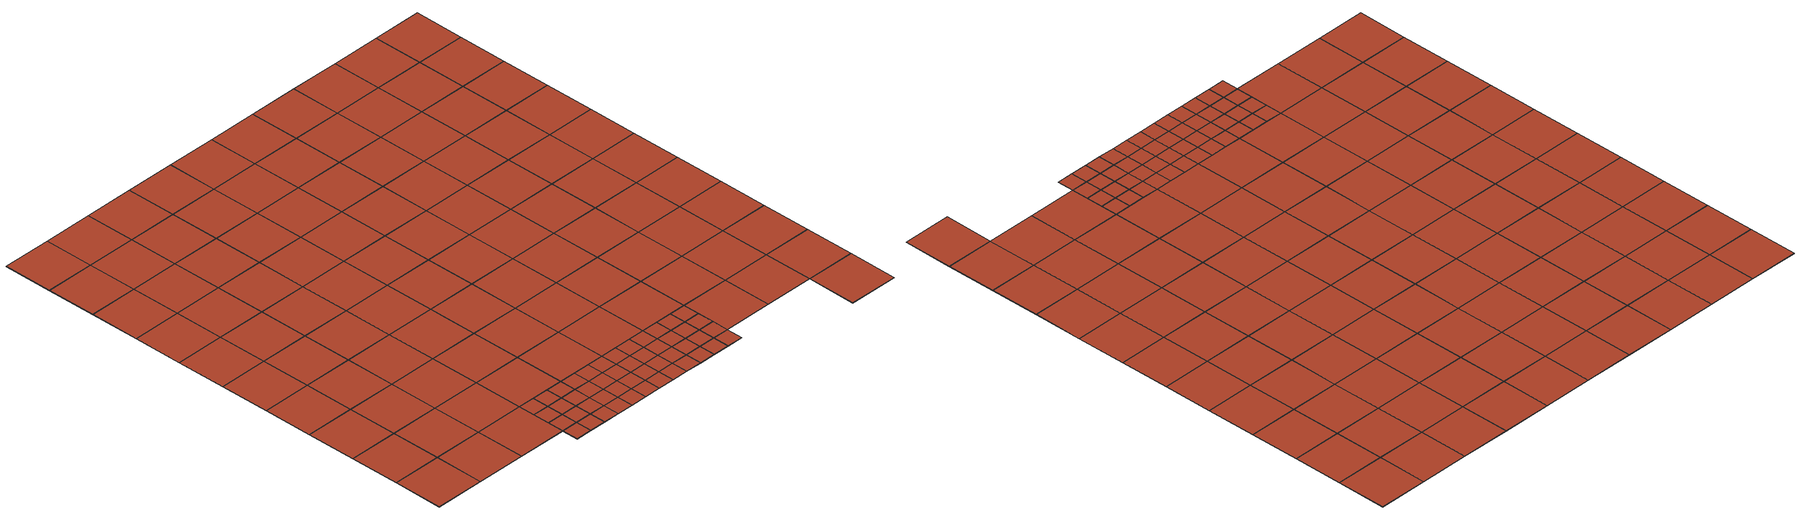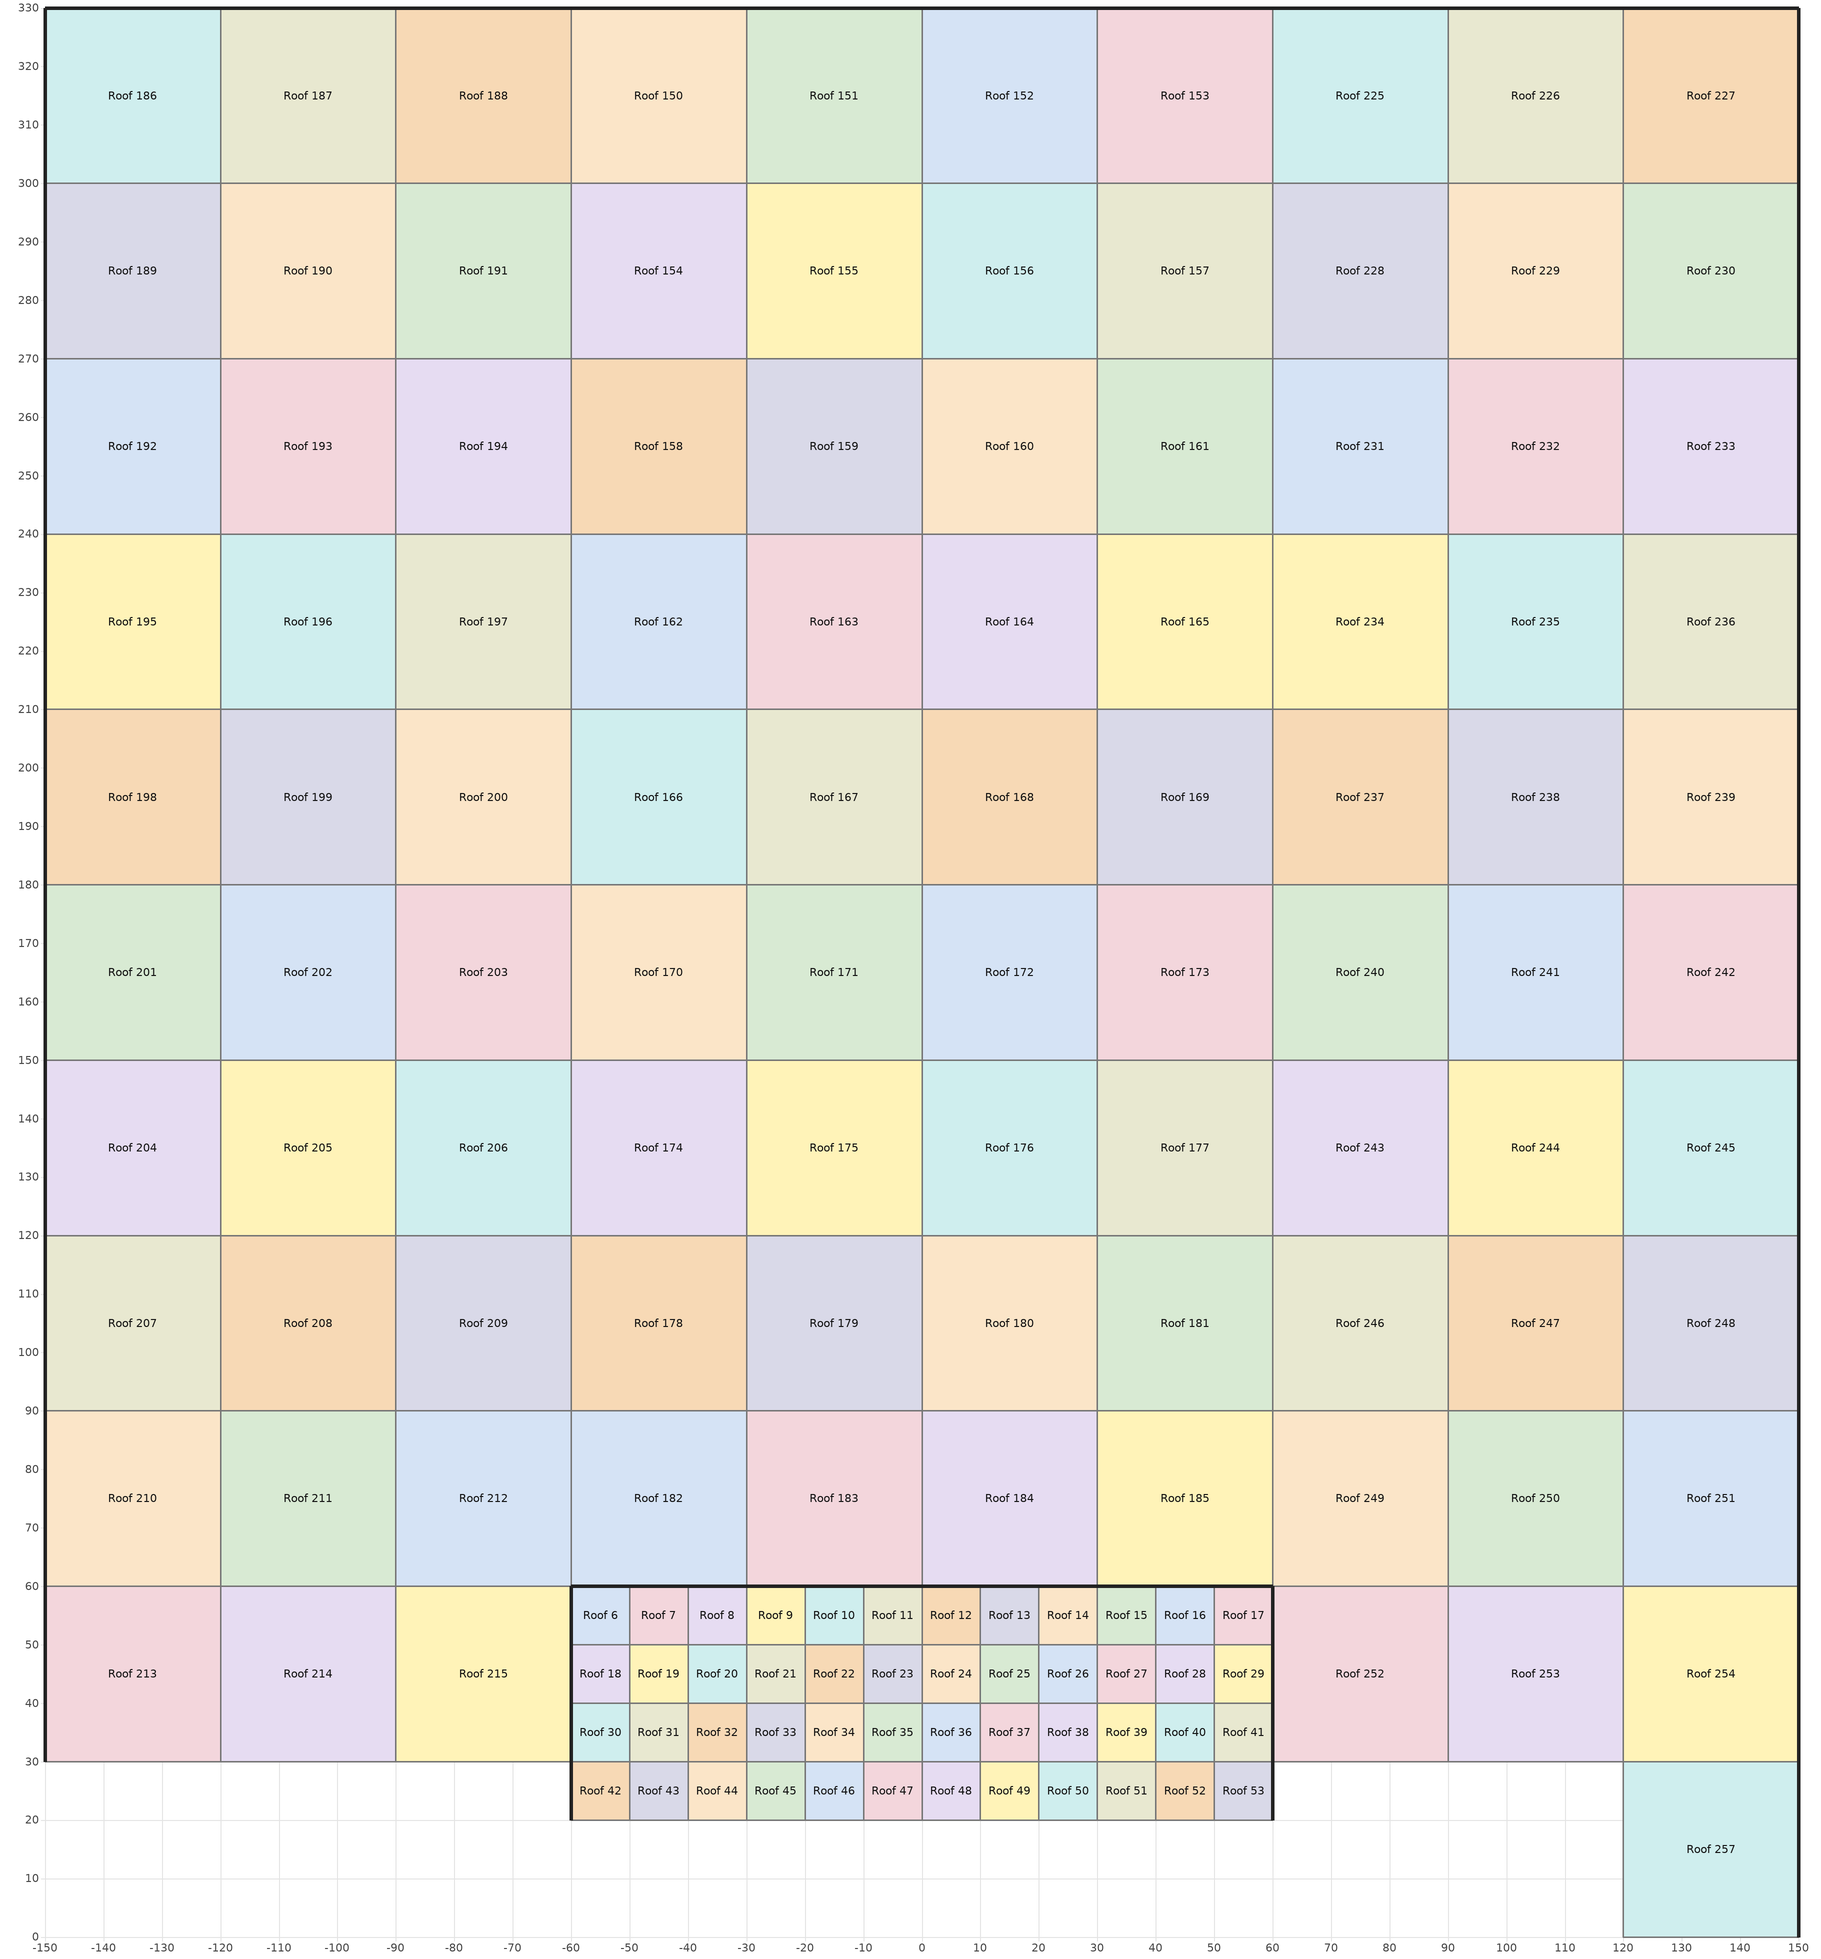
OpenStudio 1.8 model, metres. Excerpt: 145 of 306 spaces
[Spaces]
Roof 6
 floor ground: -60,60 -50,60 -50,50 -60,50 z-0.1
 wall outside: -50,60 -60,60 -60,50 z-0.1:0
 wall to Roof 7: -50,50 -50,60 z-0.1:0
 wall to Roof 18: -60,50 -50,50 z-0.1:0
 roof outside: -60,50 -50,50 -50,60 -60,60 z0
Roof 7
 floor ground: -50,60 -40,60 -40,50 -50,50 z-0.1
 wall outside: -40,60 -50,60 z-0.1:0
 wall to Roof 8: -40,50 -40,60 z-0.1:0
 wall to Roof 19: -50,50 -40,50 z-0.1:0
 roof outside: -50,50 -40,50 -40,60 -50,60 z0
Roof 8
 floor ground: -40,60 -30,60 -30,50 -40,50 z-0.1
 wall outside: -30,60 -40,60 z-0.1:0
 wall to Roof 9: -30,50 -30,60 z-0.1:0
 wall to Roof 20: -40,50 -30,50 z-0.1:0
 roof outside: -40,50 -30,50 -30,60 -40,60 z0
Roof 9
 floor ground: -30,60 -20,60 -20,50 -30,50 z-0.1
 wall outside: -20,60 -30,60 z-0.1:0
 wall to Roof 10: -20,50 -20,60 z-0.1:0
 wall to Roof 21: -30,50 -20,50 z-0.1:0
 roof outside: -30,50 -20,50 -20,60 -30,60 z0
Roof 10
 floor ground: -20,60 -10,60 -10,50 -20,50 z-0.1
 wall outside: -10,60 -20,60 z-0.1:0
 wall to Roof 11: -10,50 -10,60 z-0.1:0
 wall to Roof 22: -20,50 -10,50 z-0.1:0
 roof outside: -20,50 -10,50 -10,60 -20,60 z0
Roof 11
 floor ground: -10,60 0,60 0,50 -10,50 z-0.1
 wall outside: 0,60 -10,60 z-0.1:0
 wall to Roof 12: 0,50 0,60 z-0.1:0
 wall to Roof 23: -10,50 0,50 z-0.1:0
 roof outside: -10,50 0,50 0,60 -10,60 z0
Roof 12
 floor ground: 0,60 10,60 10,50 0,50 z-0.1
 wall outside: 10,60 0,60 z-0.1:0
 wall to Roof 13: 10,50 10,60 z-0.1:0
 wall to Roof 24: 0,50 10,50 z-0.1:0
 roof outside: 0,50 10,50 10,60 0,60 z0
Roof 13
 floor ground: 10,60 20,60 20,50 10,50 z-0.1
 wall outside: 20,60 10,60 z-0.1:0
 wall to Roof 14: 20,50 20,60 z-0.1:0
 wall to Roof 25: 10,50 20,50 z-0.1:0
 roof outside: 10,50 20,50 20,60 10,60 z0
Roof 14
 floor ground: 20,60 30,60 30,50 20,50 z-0.1
 wall outside: 30,60 20,60 z-0.1:0
 wall to Roof 15: 30,50 30,60 z-0.1:0
 wall to Roof 26: 20,50 30,50 z-0.1:0
 roof outside: 20,50 30,50 30,60 20,60 z0
Roof 15
 floor ground: 30,60 40,60 40,50 30,50 z-0.1
 wall outside: 40,60 30,60 z-0.1:0
 wall to Roof 16: 40,50 40,60 z-0.1:0
 wall to Roof 27: 30,50 40,50 z-0.1:0
 roof outside: 30,50 40,50 40,60 30,60 z0
Roof 16
 floor ground: 40,60 50,60 50,50 40,50 z-0.1
 wall outside: 50,60 40,60 z-0.1:0
 wall to Roof 17: 50,50 50,60 z-0.1:0
 wall to Roof 28: 40,50 50,50 z-0.1:0
 roof outside: 40,50 50,50 50,60 40,60 z0
Roof 17
 floor ground: 50,60 60,60 60,50 50,50 z-0.1
 wall outside: 60,50 60,60 50,60 z-0.1:0
 wall to Roof 29: 50,50 60,50 z-0.1:0
 roof outside: 50,50 60,50 60,60 50,60 z0
Roof 18
 floor ground: -60,50 -50,50 -50,40 -60,40 z-0.1
 wall outside: -60,50 -60,40 z-0.1:0
 wall to Roof 19: -50,40 -50,50 z-0.1:0
 wall to Roof 30: -60,40 -50,40 z-0.1:0
 roof outside: -60,40 -50,40 -50,50 -60,50 z0
Roof 19
 floor ground: -50,50 -40,50 -40,40 -50,40 z-0.1
 wall to Roof 20: -40,40 -40,50 z-0.1:0
 wall to Roof 31: -50,40 -40,40 z-0.1:0
 roof outside: -50,40 -40,40 -40,50 -50,50 z0
Roof 20
 floor ground: -40,50 -30,50 -30,40 -40,40 z-0.1
 wall to Roof 21: -30,40 -30,50 z-0.1:0
 wall to Roof 32: -40,40 -30,40 z-0.1:0
 roof outside: -40,40 -30,40 -30,50 -40,50 z0
Roof 21
 floor ground: -30,50 -20,50 -20,40 -30,40 z-0.1
 wall to Roof 22: -20,40 -20,50 z-0.1:0
 wall to Roof 33: -30,40 -20,40 z-0.1:0
 roof outside: -30,40 -20,40 -20,50 -30,50 z0
Roof 22
 floor ground: -20,50 -10,50 -10,40 -20,40 z-0.1
 wall to Roof 23: -10,40 -10,50 z-0.1:0
 wall to Roof 34: -20,40 -10,40 z-0.1:0
 roof outside: -20,40 -10,40 -10,50 -20,50 z0
Roof 23
 floor ground: -10,50 0,50 0,40 -10,40 z-0.1
 wall to Roof 24: 0,40 0,50 z-0.1:0
 wall to Roof 35: -10,40 0,40 z-0.1:0
 roof outside: -10,40 0,40 0,50 -10,50 z0
Roof 24
 floor ground: 0,50 10,50 10,40 0,40 z-0.1
 wall to Roof 25: 10,40 10,50 z-0.1:0
 wall to Roof 36: 0,40 10,40 z-0.1:0
 roof outside: 0,40 10,40 10,50 0,50 z0
Roof 25
 floor ground: 10,50 20,50 20,40 10,40 z-0.1
 wall to Roof 26: 20,40 20,50 z-0.1:0
 wall to Roof 37: 10,40 20,40 z-0.1:0
 roof outside: 10,40 20,40 20,50 10,50 z0
Roof 26
 floor ground: 20,50 30,50 30,40 20,40 z-0.1
 wall to Roof 27: 30,40 30,50 z-0.1:0
 wall to Roof 38: 20,40 30,40 z-0.1:0
 roof outside: 20,40 30,40 30,50 20,50 z0
Roof 27
 floor ground: 30,50 40,50 40,40 30,40 z-0.1
 wall to Roof 28: 40,40 40,50 z-0.1:0
 wall to Roof 39: 30,40 40,40 z-0.1:0
 roof outside: 30,40 40,40 40,50 30,50 z0
Roof 28
 floor ground: 40,50 50,50 50,40 40,40 z-0.1
 wall to Roof 29: 50,40 50,50 z-0.1:0
 wall to Roof 40: 40,40 50,40 z-0.1:0
 roof outside: 40,40 50,40 50,50 40,50 z0
Roof 29
 floor ground: 50,50 60,50 60,40 50,40 z-0.1
 wall outside: 60,40 60,50 z-0.1:0
 wall to Roof 41: 50,40 60,40 z-0.1:0
 roof outside: 50,40 60,40 60,50 50,50 z0
Roof 30
 floor ground: -60,40 -50,40 -50,30 -60,30 z-0.1
 wall outside: -60,40 -60,30 z-0.1:0
 wall to Roof 31: -50,30 -50,40 z-0.1:0
 wall to Roof 42: -60,30 -50,30 z-0.1:0
 roof outside: -60,30 -50,30 -50,40 -60,40 z0
Roof 31
 floor ground: -50,40 -40,40 -40,30 -50,30 z-0.1
 wall to Roof 32: -40,30 -40,40 z-0.1:0
 wall to Roof 43: -50,30 -40,30 z-0.1:0
 roof outside: -50,30 -40,30 -40,40 -50,40 z0
Roof 32
 floor ground: -40,40 -30,40 -30,30 -40,30 z-0.1
 wall to Roof 33: -30,30 -30,40 z-0.1:0
 wall to Roof 44: -40,30 -30,30 z-0.1:0
 roof outside: -40,30 -30,30 -30,40 -40,40 z0
Roof 33
 floor ground: -30,40 -20,40 -20,30 -30,30 z-0.1
 wall to Roof 34: -20,30 -20,40 z-0.1:0
 wall to Roof 45: -30,30 -20,30 z-0.1:0
 roof outside: -30,30 -20,30 -20,40 -30,40 z0
Roof 34
 floor ground: -20,40 -10,40 -10,30 -20,30 z-0.1
 wall to Roof 35: -10,30 -10,40 z-0.1:0
 wall to Roof 46: -20,30 -10,30 z-0.1:0
 roof outside: -20,30 -10,30 -10,40 -20,40 z0
Roof 35
 floor ground: -10,40 0,40 0,30 -10,30 z-0.1
 wall to Roof 36: 0,30 0,40 z-0.1:0
 wall to Roof 47: -10,30 0,30 z-0.1:0
 roof outside: -10,30 0,30 0,40 -10,40 z0
Roof 36
 floor ground: 0,40 10,40 10,30 0,30 z-0.1
 wall to Roof 37: 10,30 10,40 z-0.1:0
 wall to Roof 48: 0,30 10,30 z-0.1:0
 roof outside: 0,30 10,30 10,40 0,40 z0
Roof 37
 floor ground: 10,40 20,40 20,30 10,30 z-0.1
 wall to Roof 38: 20,30 20,40 z-0.1:0
 wall to Roof 49: 10,30 20,30 z-0.1:0
 roof outside: 10,30 20,30 20,40 10,40 z0
Roof 38
 floor ground: 20,40 30,40 30,30 20,30 z-0.1
 wall to Roof 39: 30,30 30,40 z-0.1:0
 wall to Roof 50: 20,30 30,30 z-0.1:0
 roof outside: 20,30 30,30 30,40 20,40 z0
Roof 39
 floor ground: 30,40 40,40 40,30 30,30 z-0.1
 wall to Roof 40: 40,30 40,40 z-0.1:0
 wall to Roof 51: 30,30 40,30 z-0.1:0
 roof outside: 30,30 40,30 40,40 30,40 z0
Roof 40
 floor ground: 40,40 50,40 50,30 40,30 z-0.1
 wall to Roof 41: 50,30 50,40 z-0.1:0
 wall to Roof 52: 40,30 50,30 z-0.1:0
 roof outside: 40,30 50,30 50,40 40,40 z0
Roof 41
 floor ground: 50,40 60,40 60,30 50,30 z-0.1
 wall outside: 60,30 60,40 z-0.1:0
 wall to Roof 53: 50,30 60,30 z-0.1:0
 roof outside: 50,30 60,30 60,40 50,40 z0
Roof 42
 floor ground: -60,30 -50,30 -50,20 -60,20 z-0.1
 wall outside: -60,30 -60,20 z-0.1:0
 wall to Roof 43: -50,20 -50,30 z-0.1:0
 wall to Roof 54: -60,20 -50,20 z-0.1:0
 roof outside: -60,20 -50,20 -50,30 -60,30 z0
Roof 43
 floor ground: -50,30 -40,30 -40,20 -50,20 z-0.1
 wall to Roof 44: -40,20 -40,30 z-0.1:0
 wall to Roof 55: -50,20 -40,20 z-0.1:0
 roof outside: -50,20 -40,20 -40,30 -50,30 z0
Roof 44
 floor ground: -40,30 -30,30 -30,20 -40,20 z-0.1
 wall to Roof 45: -30,20 -30,30 z-0.1:0
 wall to Roof 56: -40,20 -30,20 z-0.1:0
 roof outside: -40,20 -30,20 -30,30 -40,30 z0
Roof 45
 floor ground: -30,30 -20,30 -20,20 -30,20 z-0.1
 wall to Roof 46: -20,20 -20,30 z-0.1:0
 wall to Roof 57: -30,20 -20,20 z-0.1:0
 roof outside: -30,20 -20,20 -20,30 -30,30 z0
Roof 46
 floor ground: -20,30 -10,30 -10,20 -20,20 z-0.1
 wall to Roof 47: -10,20 -10,30 z-0.1:0
 wall to Roof 58: -20,20 -10,20 z-0.1:0
 roof outside: -20,20 -10,20 -10,30 -20,30 z0
Roof 47
 floor ground: -10,30 0,30 0,20 -10,20 z-0.1
 wall to Roof 48: 0,20 0,30 z-0.1:0
 wall to Roof 59: -10,20 0,20 z-0.1:0
 roof outside: -10,20 0,20 0,30 -10,30 z0
Roof 48
 floor ground: 0,30 10,30 10,20 0,20 z-0.1
 wall to Roof 49: 10,20 10,30 z-0.1:0
 wall to Roof 60: 0,20 10,20 z-0.1:0
 roof outside: 0,20 10,20 10,30 0,30 z0
Roof 49
 floor ground: 10,30 20,30 20,20 10,20 z-0.1
 wall to Roof 50: 20,20 20,30 z-0.1:0
 wall to Roof 61: 10,20 20,20 z-0.1:0
 roof outside: 10,20 20,20 20,30 10,30 z0
Roof 50
 floor ground: 20,30 30,30 30,20 20,20 z-0.1
 wall to Roof 51: 30,20 30,30 z-0.1:0
 wall to Roof 62: 20,20 30,20 z-0.1:0
 roof outside: 20,20 30,20 30,30 20,30 z0
Roof 51
 floor ground: 30,30 40,30 40,20 30,20 z-0.1
 wall to Roof 52: 40,20 40,30 z-0.1:0
 wall to Roof 63: 30,20 40,20 z-0.1:0
 roof outside: 30,20 40,20 40,30 30,30 z0
Roof 52
 floor ground: 40,30 50,30 50,20 40,20 z-0.1
 wall to Roof 53: 50,20 50,30 z-0.1:0
 wall to Roof 64: 40,20 50,20 z-0.1:0
 roof outside: 40,20 50,20 50,30 40,30 z0
Roof 53
 floor ground: 50,30 60,30 60,20 50,20 z-0.1
 wall outside: 60,20 60,30 z-0.1:0
 wall to Roof 65: 50,20 60,20 z-0.1:0
 roof outside: 50,20 60,20 60,30 50,30 z0
Roof 150
 floor ground: -60,330 -30,330 -30,300 -60,300 z-0.1
 wall outside: -30,330 -60,330 z-0.1:0
 wall to Roof 151: -30,300 -30,330 z-0.1:0
 wall to Roof 154: -60,300 -30,300 z-0.1:0
 wall to Roof 188: -60,330 -60,300 z-0.1:0
 roof outside: -60,300 -30,300 -30,330 -60,330 z0
Roof 151
 floor ground: -30,330 0,330 0,300 -30,300 z-0.1
 wall outside: 0,330 -30,330 z-0.1:0
 wall to Roof 152: 0,300 0,330 z-0.1:0
 wall to Roof 155: -30,300 0,300 z-0.1:0
 roof outside: -30,300 0,300 0,330 -30,330 z0
Roof 152
 floor ground: 0,330 30,330 30,300 0,300 z-0.1
 wall outside: 30,330 0,330 z-0.1:0
 wall to Roof 153: 30,300 30,330 z-0.1:0
 wall to Roof 156: 0,300 30,300 z-0.1:0
 roof outside: 0,300 30,300 30,330 0,330 z0
Roof 153
 floor ground: 30,330 60,330 60,300 30,300 z-0.1
 wall outside: 60,330 30,330 z-0.1:0
 wall to Roof 225: 60,300 60,330 z-0.1:0
 wall to Roof 157: 30,300 60,300 z-0.1:0
 roof outside: 30,300 60,300 60,330 30,330 z0
Roof 154
 floor ground: -60,300 -30,300 -30,270 -60,270 z-0.1
 wall to Roof 155: -30,270 -30,300 z-0.1:0
 wall to Roof 158: -60,270 -30,270 z-0.1:0
 wall to Roof 191: -60,300 -60,270 z-0.1:0
 roof outside: -60,270 -30,270 -30,300 -60,300 z0
Roof 155
 floor ground: -30,300 0,300 0,270 -30,270 z-0.1
 wall to Roof 156: 0,270 0,300 z-0.1:0
 wall to Roof 159: -30,270 0,270 z-0.1:0
 roof outside: -30,270 0,270 0,300 -30,300 z0
Roof 156
 floor ground: 0,300 30,300 30,270 0,270 z-0.1
 wall to Roof 157: 30,270 30,300 z-0.1:0
 wall to Roof 160: 0,270 30,270 z-0.1:0
 roof outside: 0,270 30,270 30,300 0,300 z0
Roof 157
 floor ground: 30,300 60,300 60,270 30,270 z-0.1
 wall to Roof 228: 60,270 60,300 z-0.1:0
 wall to Roof 161: 30,270 60,270 z-0.1:0
 roof outside: 30,270 60,270 60,300 30,300 z0
Roof 158
 floor ground: -60,270 -30,270 -30,240 -60,240 z-0.1
 wall to Roof 159: -30,240 -30,270 z-0.1:0
 wall to Roof 162: -60,240 -30,240 z-0.1:0
 wall to Roof 194: -60,270 -60,240 z-0.1:0
 roof outside: -60,240 -30,240 -30,270 -60,270 z0
Roof 159
 floor ground: -30,270 0,270 0,240 -30,240 z-0.1
 wall to Roof 160: 0,240 0,270 z-0.1:0
 wall to Roof 163: -30,240 0,240 z-0.1:0
 roof outside: -30,240 0,240 0,270 -30,270 z0
Roof 160
 floor ground: 0,270 30,270 30,240 0,240 z-0.1
 wall to Roof 161: 30,240 30,270 z-0.1:0
 wall to Roof 164: 0,240 30,240 z-0.1:0
 roof outside: 0,240 30,240 30,270 0,270 z0
Roof 161
 floor ground: 30,270 60,270 60,240 30,240 z-0.1
 wall to Roof 231: 60,240 60,270 z-0.1:0
 wall to Roof 165: 30,240 60,240 z-0.1:0
 roof outside: 30,240 60,240 60,270 30,270 z0
Roof 162
 floor ground: -60,240 -30,240 -30,210 -60,210 z-0.1
 wall to Roof 163: -30,210 -30,240 z-0.1:0
 wall to Roof 166: -60,210 -30,210 z-0.1:0
 wall to Roof 197: -60,240 -60,210 z-0.1:0
 roof outside: -60,210 -30,210 -30,240 -60,240 z0
Roof 163
 floor ground: -30,240 0,240 0,210 -30,210 z-0.1
 wall to Roof 164: 0,210 0,240 z-0.1:0
 wall to Roof 167: -30,210 0,210 z-0.1:0
 roof outside: -30,210 0,210 0,240 -30,240 z0
Roof 164
 floor ground: 0,240 30,240 30,210 0,210 z-0.1
 wall to Roof 165: 30,210 30,240 z-0.1:0
 wall to Roof 168: 0,210 30,210 z-0.1:0
 roof outside: 0,210 30,210 30,240 0,240 z0
Roof 165
 floor ground: 30,240 60,240 60,210 30,210 z-0.1
 wall to Roof 234: 60,210 60,240 z-0.1:0
 wall to Roof 169: 30,210 60,210 z-0.1:0
 roof outside: 30,210 60,210 60,240 30,240 z0
Roof 166
 floor ground: -60,210 -30,210 -30,180 -60,180 z-0.1
 wall to Roof 167: -30,180 -30,210 z-0.1:0
 wall to Roof 170: -60,180 -30,180 z-0.1:0
 wall to Roof 200: -60,210 -60,180 z-0.1:0
 roof outside: -60,180 -30,180 -30,210 -60,210 z0
Roof 167
 floor ground: -30,210 0,210 0,180 -30,180 z-0.1
 wall to Roof 168: 0,180 0,210 z-0.1:0
 wall to Roof 171: -30,180 0,180 z-0.1:0
 roof outside: -30,180 0,180 0,210 -30,210 z0
Roof 168
 floor ground: 0,210 30,210 30,180 0,180 z-0.1
 wall to Roof 169: 30,180 30,210 z-0.1:0
 wall to Roof 172: 0,180 30,180 z-0.1:0
 roof outside: 0,180 30,180 30,210 0,210 z0
Roof 169
 floor ground: 30,210 60,210 60,180 30,180 z-0.1
 wall to Roof 237: 60,180 60,210 z-0.1:0
 wall to Roof 173: 30,180 60,180 z-0.1:0
 roof outside: 30,180 60,180 60,210 30,210 z0
Roof 170
 floor ground: -60,180 -30,180 -30,150 -60,150 z-0.1
 wall to Roof 171: -30,150 -30,180 z-0.1:0
 wall to Roof 174: -60,150 -30,150 z-0.1:0
 wall to Roof 203: -60,180 -60,150 z-0.1:0
 roof outside: -60,150 -30,150 -30,180 -60,180 z0
Roof 171
 floor ground: -30,180 0,180 0,150 -30,150 z-0.1
 wall to Roof 172: 0,150 0,180 z-0.1:0
 wall to Roof 175: -30,150 0,150 z-0.1:0
 roof outside: -30,150 0,150 0,180 -30,180 z0
Roof 172
 floor ground: 0,180 30,180 30,150 0,150 z-0.1
 wall to Roof 173: 30,150 30,180 z-0.1:0
 wall to Roof 176: 0,150 30,150 z-0.1:0
 roof outside: 0,150 30,150 30,180 0,180 z0
Roof 173
 floor ground: 30,180 60,180 60,150 30,150 z-0.1
 wall to Roof 240: 60,150 60,180 z-0.1:0
 wall to Roof 177: 30,150 60,150 z-0.1:0
 roof outside: 30,150 60,150 60,180 30,180 z0
Roof 174
 floor ground: -60,150 -30,150 -30,120 -60,120 z-0.1
 wall to Roof 175: -30,120 -30,150 z-0.1:0
 wall to Roof 178: -60,120 -30,120 z-0.1:0
 wall to Roof 206: -60,150 -60,120 z-0.1:0
 roof outside: -60,120 -30,120 -30,150 -60,150 z0
Roof 175
 floor ground: -30,150 0,150 0,120 -30,120 z-0.1
 wall to Roof 176: 0,120 0,150 z-0.1:0
 wall to Roof 179: -30,120 0,120 z-0.1:0
 roof outside: -30,120 0,120 0,150 -30,150 z0
Roof 176
 floor ground: 0,150 30,150 30,120 0,120 z-0.1
 wall to Roof 177: 30,120 30,150 z-0.1:0
 wall to Roof 180: 0,120 30,120 z-0.1:0
 roof outside: 0,120 30,120 30,150 0,150 z0
Roof 177
 floor ground: 30,150 60,150 60,120 30,120 z-0.1
 wall to Roof 243: 60,120 60,150 z-0.1:0
 wall to Roof 181: 30,120 60,120 z-0.1:0
 roof outside: 30,120 60,120 60,150 30,150 z0
Roof 178
 floor ground: -60,120 -30,120 -30,90 -60,90 z-0.1
 wall to Roof 179: -30,90 -30,120 z-0.1:0
 wall to Roof 182: -60,90 -30,90 z-0.1:0
 wall to Roof 209: -60,120 -60,90 z-0.1:0
 roof outside: -60,90 -30,90 -30,120 -60,120 z0
Roof 179
 floor ground: -30,120 0,120 0,90 -30,90 z-0.1
 wall to Roof 180: 0,90 0,120 z-0.1:0
 wall to Roof 183: -30,90 0,90 z-0.1:0
 roof outside: -30,90 0,90 0,120 -30,120 z0
Roof 180
 floor ground: 0,120 30,120 30,90 0,90 z-0.1
 wall to Roof 181: 30,90 30,120 z-0.1:0
 wall to Roof 184: 0,90 30,90 z-0.1:0
 roof outside: 0,90 30,90 30,120 0,120 z0
Roof 181
 floor ground: 30,120 60,120 60,90 30,90 z-0.1
 wall to Roof 246: 60,90 60,120 z-0.1:0
 wall to Roof 185: 30,90 60,90 z-0.1:0
 roof outside: 30,90 60,90 60,120 30,120 z0
Roof 182
 floor ground: -60,90 -30,90 -30,60 -60,60 z-0.1
 wall outside: -60,60 -30,60 z-0.1:0
 wall to Roof 183: -30,60 -30,90 z-0.1:0
 wall to Roof 212: -60,90 -60,60 z-0.1:0
 roof outside: -60,60 -30,60 -30,90 -60,90 z0
Roof 183
 floor ground: -30,90 0,90 0,60 -30,60 z-0.1
 wall outside: -30,60 0,60 z-0.1:0
 wall to Roof 184: 0,60 0,90 z-0.1:0
 roof outside: -30,60 0,60 0,90 -30,90 z0
Roof 184
 floor ground: 0,90 30,90 30,60 0,60 z-0.1
 wall outside: 0,60 30,60 z-0.1:0
 wall to Roof 185: 30,60 30,90 z-0.1:0
 roof outside: 0,60 30,60 30,90 0,90 z0
Roof 185
 floor ground: 30,90 60,90 60,60 30,60 z-0.1
 wall outside: 30,60 60,60 z-0.1:0
 wall to Roof 249: 60,60 60,90 z-0.1:0
 roof outside: 30,60 60,60 60,90 30,90 z0
Roof 186
 floor ground: -150,330 -120,330 -120,300 -150,300 z-0.1
 wall outside: -120,330 -150,330 -150,300 z-0.1:0
 wall to Roof 187: -120,300 -120,330 z-0.1:0
 wall to Roof 189: -150,300 -120,300 z-0.1:0
 roof outside: -150,300 -120,300 -120,330 -150,330 z0
Roof 187
 floor ground: -120,330 -90,330 -90,300 -120,300 z-0.1
 wall outside: -90,330 -120,330 z-0.1:0
 wall to Roof 188: -90,300 -90,330 z-0.1:0
 wall to Roof 190: -120,300 -90,300 z-0.1:0
 roof outside: -120,300 -90,300 -90,330 -120,330 z0
Roof 188
 floor ground: -90,330 -60,330 -60,300 -90,300 z-0.1
 wall outside: -60,330 -90,330 z-0.1:0
 wall to Roof 191: -90,300 -60,300 z-0.1:0
 roof outside: -90,300 -60,300 -60,330 -90,330 z0
Roof 189
 floor ground: -150,300 -120,300 -120,270 -150,270 z-0.1
 wall outside: -150,300 -150,270 z-0.1:0
 wall to Roof 190: -120,270 -120,300 z-0.1:0
 wall to Roof 192: -150,270 -120,270 z-0.1:0
 roof outside: -150,270 -120,270 -120,300 -150,300 z0
Roof 190
 floor ground: -120,300 -90,300 -90,270 -120,270 z-0.1
 wall to Roof 191: -90,270 -90,300 z-0.1:0
 wall to Roof 193: -120,270 -90,270 z-0.1:0
 roof outside: -120,270 -90,270 -90,300 -120,300 z0
Roof 191
 floor ground: -90,300 -60,300 -60,270 -90,270 z-0.1
 wall to Roof 194: -90,270 -60,270 z-0.1:0
 roof outside: -90,270 -60,270 -60,300 -90,300 z0
Roof 192
 floor ground: -150,270 -120,270 -120,240 -150,240 z-0.1
 wall outside: -150,270 -150,240 z-0.1:0
 wall to Roof 193: -120,240 -120,270 z-0.1:0
 wall to Roof 195: -150,240 -120,240 z-0.1:0
 roof outside: -150,240 -120,240 -120,270 -150,270 z0
Roof 193
 floor ground: -120,270 -90,270 -90,240 -120,240 z-0.1
 wall to Roof 194: -90,240 -90,270 z-0.1:0
 wall to Roof 196: -120,240 -90,240 z-0.1:0
 roof outside: -120,240 -90,240 -90,270 -120,270 z0
Roof 194
 floor ground: -90,270 -60,270 -60,240 -90,240 z-0.1
 wall to Roof 197: -90,240 -60,240 z-0.1:0
 roof outside: -90,240 -60,240 -60,270 -90,270 z0
Roof 195
 floor ground: -150,240 -120,240 -120,210 -150,210 z-0.1
 wall outside: -150,240 -150,210 z-0.1:0
 wall to Roof 196: -120,210 -120,240 z-0.1:0
 wall to Roof 198: -150,210 -120,210 z-0.1:0
 roof outside: -150,210 -120,210 -120,240 -150,240 z0
Roof 196
 floor ground: -120,240 -90,240 -90,210 -120,210 z-0.1
 wall to Roof 197: -90,210 -90,240 z-0.1:0
 wall to Roof 199: -120,210 -90,210 z-0.1:0
 roof outside: -120,210 -90,210 -90,240 -120,240 z0
Roof 197
 floor ground: -90,240 -60,240 -60,210 -90,210 z-0.1
 wall to Roof 200: -90,210 -60,210 z-0.1:0
 roof outside: -90,210 -60,210 -60,240 -90,240 z0
Roof 198
 floor ground: -150,210 -120,210 -120,180 -150,180 z-0.1
 wall outside: -150,210 -150,180 z-0.1:0
 wall to Roof 199: -120,180 -120,210 z-0.1:0
 wall to Roof 201: -150,180 -120,180 z-0.1:0
 roof outside: -150,180 -120,180 -120,210 -150,210 z0
Roof 199
 floor ground: -120,210 -90,210 -90,180 -120,180 z-0.1
 wall to Roof 200: -90,180 -90,210 z-0.1:0
 wall to Roof 202: -120,180 -90,180 z-0.1:0
 roof outside: -120,180 -90,180 -90,210 -120,210 z0
Roof 200
 floor ground: -90,210 -60,210 -60,180 -90,180 z-0.1
 wall to Roof 203: -90,180 -60,180 z-0.1:0
 roof outside: -90,180 -60,180 -60,210 -90,210 z0
Roof 201
 floor ground: -150,180 -120,180 -120,150 -150,150 z-0.1
 wall outside: -150,180 -150,150 z-0.1:0
 wall to Roof 202: -120,150 -120,180 z-0.1:0
 wall to Roof 204: -150,150 -120,150 z-0.1:0
 roof outside: -150,150 -120,150 -120,180 -150,180 z0
Roof 202
 floor ground: -120,180 -90,180 -90,150 -120,150 z-0.1
 wall to Roof 203: -90,150 -90,180 z-0.1:0
 wall to Roof 205: -120,150 -90,150 z-0.1:0
 roof outside: -120,150 -90,150 -90,180 -120,180 z0
Roof 203
 floor ground: -90,180 -60,180 -60,150 -90,150 z-0.1
 wall to Roof 206: -90,150 -60,150 z-0.1:0
 roof outside: -90,150 -60,150 -60,180 -90,180 z0
Roof 204
 floor ground: -150,150 -120,150 -120,120 -150,120 z-0.1
 wall outside: -150,150 -150,120 z-0.1:0
 wall to Roof 205: -120,120 -120,150 z-0.1:0
 wall to Roof 207: -150,120 -120,120 z-0.1:0
 roof outside: -150,120 -120,120 -120,150 -150,150 z0
Roof 205
 floor ground: -120,150 -90,150 -90,120 -120,120 z-0.1
 wall to Roof 206: -90,120 -90,150 z-0.1:0
 wall to Roof 208: -120,120 -90,120 z-0.1:0
 roof outside: -120,120 -90,120 -90,150 -120,150 z0
Roof 206
 floor ground: -90,150 -60,150 -60,120 -90,120 z-0.1
 wall to Roof 209: -90,120 -60,120 z-0.1:0
 roof outside: -90,120 -60,120 -60,150 -90,150 z0
Roof 207
 floor ground: -150,120 -120,120 -120,90 -150,90 z-0.1
 wall outside: -150,120 -150,90 z-0.1:0
 wall to Roof 208: -120,90 -120,120 z-0.1:0
 wall to Roof 210: -150,90 -120,90 z-0.1:0
 roof outside: -150,90 -120,90 -120,120 -150,120 z0
Roof 208
 floor ground: -120,120 -90,120 -90,90 -120,90 z-0.1
 wall to Roof 209: -90,90 -90,120 z-0.1:0
 wall to Roof 211: -120,90 -90,90 z-0.1:0
 roof outside: -120,90 -90,90 -90,120 -120,120 z0
Roof 209
 floor ground: -90,120 -60,120 -60,90 -90,90 z-0.1
 wall to Roof 212: -90,90 -60,90 z-0.1:0
 roof outside: -90,90 -60,90 -60,120 -90,120 z0
Roof 210
 floor ground: -150,90 -120,90 -120,60 -150,60 z-0.1
 wall outside: -150,90 -150,60 z-0.1:0
 wall to Roof 211: -120,60 -120,90 z-0.1:0
 wall to Roof 213: -150,60 -120,60 z-0.1:0
 roof outside: -150,60 -120,60 -120,90 -150,90 z0
Roof 211
 floor ground: -120,90 -90,90 -90,60 -120,60 z-0.1
 wall to Roof 212: -90,60 -90,90 z-0.1:0
 wall to Roof 214: -120,60 -90,60 z-0.1:0
 roof outside: -120,60 -90,60 -90,90 -120,90 z0
Roof 212
 floor ground: -90,90 -60,90 -60,60 -90,60 z-0.1
 wall to Roof 215: -90,60 -60,60 z-0.1:0
 roof outside: -90,60 -60,60 -60,90 -90,90 z0
Roof 213
 floor ground: -150,60 -120,60 -120,30 -150,30 z-0.1
 wall outside: -150,60 -150,30 z-0.1:0
 wall to Roof 214: -120,30 -120,60 z-0.1:0
 wall to Roof 216: -150,30 -120,30 z-0.1:0
 roof outside: -150,30 -120,30 -120,60 -150,60 z0
Roof 214
 floor ground: -120,60 -90,60 -90,30 -120,30 z-0.1
 wall to Roof 215: -90,30 -90,60 z-0.1:0
 wall to Roof 217: -120,30 -90,30 z-0.1:0
 roof outside: -120,30 -90,30 -90,60 -120,60 z0
Roof 215
 floor ground: -90,60 -60,60 -60,30 -90,30 z-0.1
 wall outside: -60,30 -60,60 z-0.1:0
 wall to Roof 218: -90,30 -60,30 z-0.1:0
 roof outside: -90,30 -60,30 -60,60 -90,60 z0
Roof 225
 floor ground: 60,330 90,330 90,300 60,300 z-0.1
 wall outside: 90,330 60,330 z-0.1:0
 wall to Roof 226: 90,300 90,330 z-0.1:0
 wall to Roof 228: 60,300 90,300 z-0.1:0
 roof outside: 60,300 90,300 90,330 60,330 z0
Roof 226
 floor ground: 90,330 120,330 120,300 90,300 z-0.1
 wall outside: 120,330 90,330 z-0.1:0
 wall to Roof 227: 120,300 120,330 z-0.1:0
 wall to Roof 229: 90,300 120,300 z-0.1:0
 roof outside: 90,300 120,300 120,330 90,330 z0
Roof 227
 floor ground: 120,330 150,330 150,300 120,300 z-0.1
 wall outside: 150,300 150,330 120,330 z-0.1:0
 wall to Roof 230: 120,300 150,300 z-0.1:0
 roof outside: 120,300 150,300 150,330 120,330 z0
Roof 228
 floor ground: 60,300 90,300 90,270 60,270 z-0.1
 wall to Roof 229: 90,270 90,300 z-0.1:0
 wall to Roof 231: 60,270 90,270 z-0.1:0
 roof outside: 60,270 90,270 90,300 60,300 z0
Roof 229
 floor ground: 90,300 120,300 120,270 90,270 z-0.1
 wall to Roof 230: 120,270 120,300 z-0.1:0
 wall to Roof 232: 90,270 120,270 z-0.1:0
 roof outside: 90,270 120,270 120,300 90,300 z0
Roof 230
 floor ground: 120,300 150,300 150,270 120,270 z-0.1
 wall outside: 150,270 150,300 z-0.1:0
 wall to Roof 233: 120,270 150,270 z-0.1:0
 roof outside: 120,270 150,270 150,300 120,300 z0
Roof 231
 floor ground: 60,270 90,270 90,240 60,240 z-0.1
 wall to Roof 232: 90,240 90,270 z-0.1:0
 wall to Roof 234: 60,240 90,240 z-0.1:0
 roof outside: 60,240 90,240 90,270 60,270 z0
Roof 232
 floor ground: 90,270 120,270 120,240 90,240 z-0.1
 wall to Roof 233: 120,240 120,270 z-0.1:0
 wall to Roof 235: 90,240 120,240 z-0.1:0
 roof outside: 90,240 120,240 120,270 90,270 z0
Roof 233
 floor ground: 120,270 150,270 150,240 120,240 z-0.1
 wall outside: 150,240 150,270 z-0.1:0
 wall to Roof 236: 120,240 150,240 z-0.1:0
 roof outside: 120,240 150,240 150,270 120,270 z0
Roof 234
 floor ground: 60,240 90,240 90,210 60,210 z-0.1
 wall to Roof 235: 90,210 90,240 z-0.1:0
 wall to Roof 237: 60,210 90,210 z-0.1:0
 roof outside: 60,210 90,210 90,240 60,240 z0
Roof 235
 floor ground: 90,240 120,240 120,210 90,210 z-0.1
 wall to Roof 236: 120,210 120,240 z-0.1:0
 wall to Roof 238: 90,210 120,210 z-0.1:0
 roof outside: 90,210 120,210 120,240 90,240 z0
Roof 236
 floor ground: 120,240 150,240 150,210 120,210 z-0.1
 wall outside: 150,210 150,240 z-0.1:0
 wall to Roof 239: 120,210 150,210 z-0.1:0
 roof outside: 120,210 150,210 150,240 120,240 z0
Roof 237
 floor ground: 60,210 90,210 90,180 60,180 z-0.1
 wall to Roof 238: 90,180 90,210 z-0.1:0
 wall to Roof 240: 60,180 90,180 z-0.1:0
 roof outside: 60,180 90,180 90,210 60,210 z0
Roof 238
 floor ground: 90,210 120,210 120,180 90,180 z-0.1
 wall to Roof 239: 120,180 120,210 z-0.1:0
 wall to Roof 241: 90,180 120,180 z-0.1:0
 roof outside: 90,180 120,180 120,210 90,210 z0
Roof 239
 floor ground: 120,210 150,210 150,180 120,180 z-0.1
 wall outside: 150,180 150,210 z-0.1:0
 wall to Roof 242: 120,180 150,180 z-0.1:0
 roof outside: 120,180 150,180 150,210 120,210 z0
Roof 240
 floor ground: 60,180 90,180 90,150 60,150 z-0.1
 wall to Roof 241: 90,150 90,180 z-0.1:0
 wall to Roof 243: 60,150 90,150 z-0.1:0
 roof outside: 60,150 90,150 90,180 60,180 z0
Roof 241
 floor ground: 90,180 120,180 120,150 90,150 z-0.1
 wall to Roof 242: 120,150 120,180 z-0.1:0
 wall to Roof 244: 90,150 120,150 z-0.1:0
 roof outside: 90,150 120,150 120,180 90,180 z0
Roof 242
 floor ground: 120,180 150,180 150,150 120,150 z-0.1
 wall outside: 150,150 150,180 z-0.1:0
 wall to Roof 245: 120,150 150,150 z-0.1:0
 roof outside: 120,150 150,150 150,180 120,180 z0
Roof 243
 floor ground: 60,150 90,150 90,120 60,120 z-0.1
 wall to Roof 244: 90,120 90,150 z-0.1:0
 wall to Roof 246: 60,120 90,120 z-0.1:0
 roof outside: 60,120 90,120 90,150 60,150 z0
Roof 244
 floor ground: 90,150 120,150 120,120 90,120 z-0.1
 wall to Roof 245: 120,120 120,150 z-0.1:0
 wall to Roof 247: 90,120 120,120 z-0.1:0
 roof outside: 90,120 120,120 120,150 90,150 z0
Roof 245
 floor ground: 120,150 150,150 150,120 120,120 z-0.1
 wall outside: 150,120 150,150 z-0.1:0
 wall to Roof 248: 120,120 150,120 z-0.1:0
 roof outside: 120,120 150,120 150,150 120,150 z0
Roof 246
 floor ground: 60,120 90,120 90,90 60,90 z-0.1
 wall to Roof 247: 90,90 90,120 z-0.1:0
 wall to Roof 249: 60,90 90,90 z-0.1:0
 roof outside: 60,90 90,90 90,120 60,120 z0
Roof 247
 floor ground: 90,120 120,120 120,90 90,90 z-0.1
 wall to Roof 248: 120,90 120,120 z-0.1:0
 wall to Roof 250: 90,90 120,90 z-0.1:0
 roof outside: 90,90 120,90 120,120 90,120 z0
Roof 248
 floor ground: 120,120 150,120 150,90 120,90 z-0.1
 wall outside: 150,90 150,120 z-0.1:0
 wall to Roof 251: 120,90 150,90 z-0.1:0
 roof outside: 120,90 150,90 150,120 120,120 z0
Roof 249
 floor ground: 60,90 90,90 90,60 60,60 z-0.1
 wall to Roof 250: 90,60 90,90 z-0.1:0
 wall to Roof 252: 60,60 90,60 z-0.1:0
 roof outside: 60,60 90,60 90,90 60,90 z0
Roof 250
 floor ground: 90,90 120,90 120,60 90,60 z-0.1
 wall to Roof 251: 120,60 120,90 z-0.1:0
 wall to Roof 253: 90,60 120,60 z-0.1:0
 roof outside: 90,60 120,60 120,90 90,90 z0
Roof 251
 floor ground: 120,90 150,90 150,60 120,60 z-0.1
 wall outside: 150,60 150,90 z-0.1:0
 wall to Roof 254: 120,60 150,60 z-0.1:0
 roof outside: 120,60 150,60 150,90 120,90 z0
Roof 252
 floor ground: 60,60 90,60 90,30 60,30 z-0.1
 wall outside: 60,60 60,30 z-0.1:0
 wall to Roof 253: 90,30 90,60 z-0.1:0
 wall to Roof 255: 60,30 90,30 z-0.1:0
 roof outside: 60,30 90,30 90,60 60,60 z0
Roof 253
 floor ground: 90,60 120,60 120,30 90,30 z-0.1
 wall to Roof 254: 120,30 120,60 z-0.1:0
 wall to Roof 256: 90,30 120,30 z-0.1:0
 roof outside: 90,30 120,30 120,60 90,60 z0
Roof 254
 floor ground: 120,60 150,60 150,30 120,30 z-0.1
 wall outside: 150,30 150,60 z-0.1:0
 wall to Roof 257: 120,30 150,30 z-0.1:0
 roof outside: 120,30 150,30 150,60 120,60 z0
Roof 257
 floor ground: 120,30 150,30 150,0 120,0 z-0.1
 wall outside: 150,0 150,30 z-0.1:0
 wall to Roof 260: 120,0 150,0 z-0.1:0
 wall to Roof 256: 120,30 120,0 z-0.1:0
 roof outside: 120,0 150,0 150,30 120,30 z0
[Building]
Building 1: North Axis {deg}=0; Default Construction Set=MyConsturction
[Construction]
ASHRAE 90.1-2004 ExtWall Mass ClimateZone 6: 1IN Stucco, 8IN CONCRETE HW RefBldg, Mass NonRes Wall Insulation-1.69, 1/2IN Gypsum
Interior Window: Clear 3mm
Interior Partition: G05 25mm wood
Exterior Door: F08 Metal surface, I01 25mm insulation board
ASHRAE 90.1-2004 ExtWindow ClimateZone 4-6: Fixed Window 3.24/0.39/0.31
[Material] Thermal Absorptance=0.9
Name | Roughness | Thickness {m} | Conductivity {W/m-K} | Density {kg/m3} | Specific Heat {J/kg-K} | Solar Absorptance | Visible Absorptance
1IN Stucco | Smooth | 0.0253 | 0.6918 | 1858 | 837 | 0.92 | 0.92
8IN CONCRETE HW RefBldg | Rough | 0.2032 | 1.311 | 2240 | 836.8 | 0.7 | 0.7
Mass NonRes Wall Insulation-1.69 | MediumRough | 0.0623673 | 0.049 | 265 | 836.8 | 0.7 | 0.7
1/2IN Gypsum | Smooth | 0.0127 | 0.16 | 784.9 | 830 | 0.4 | 0.4
G05 25mm wood | MediumSmooth | 0.0254 | 0.15 | 608 | 1630 | 0.5 | 0.5
F08 Metal surface | Smooth | 0.0008 | 45.28 | 7824 | 500 | 0.7 | 0.7
I01 25mm insulation board | MediumRough | 0.0254 | 0.03 | 43 | 1210 | 0.6 | 0.6
[WindowMaterial:SimpleGlazingSystem]
Fixed Window 3.24/0.39/0.31: U-Factor {W/m2-K}=3.23646; Solar Heat Gain Coefficient=0.39; Visible Transmittance=0.31
[WindowMaterial:Glazing]
Clear 3mm: Optical Data Type=SpectralAverage; Thickness {m}=0.003; Solar Transmittance at Normal Incidence=0.837; Front Side Solar Reflectance at Normal Incidence=0.075; Back Side Solar Reflectance at Normal Incidence=0; Visible Transmittance at Normal Incidence=0.898; Front Side Visible Reflectance at Normal Incidence=0.081; Back Side Visible Reflectance at Normal Incidence=0; Infrared Transmittance at Normal Incidence=0; Front Side Infrared Hemispherical Emissivity=0.84; Back Side Infrared Hemispherical Emissivity=0.84; Conductivity {W/m-K}=0.9; Dirt Correction Factor for Solar and Visible Transmittance=1; Solar Diffusing=No
[DefaultConstructionSet]
MyConsturction: Default Exterior Surface Constructions=Default Surface Constructions 1; Default Interior Surface Constructions=Default Surface Constructions 1; Default Ground Contact Surface Constructions=Default Surface Constructions 1; Default Exterior SubSurface Constructions=Default Sub Surface Constructions 1; Default Interior SubSurface Constructions=Default Sub Surface Constructions 1; Interior Partition Construction=Interior Partition
[DefaultSurfaceConstructions]
Default Surface Constructions 1: Floor Construction=ASHRAE 90.1-2004 ExtWall Mass ClimateZone 6; Wall Construction=ASHRAE 90.1-2004 ExtWall Mass ClimateZone 6; Roof Ceiling Construction=ASHRAE 90.1-2004 ExtWall Mass ClimateZone 6
[DefaultSubSurfaceConstructions]
Default Sub Surface Constructions 1: Fixed Window Construction=ASHRAE 90.1-2004 ExtWindow ClimateZone 4-6; Operable Window Construction=ASHRAE 90.1-2004 ExtWindow ClimateZone 4-6; Door Construction=Exterior Door; Glass Door Construction=ASHRAE 90.1-2004 ExtWindow ClimateZone 4-6; Skylight Construction=ASHRAE 90.1-2004 ExtWindow ClimateZone 4-6; Tubular Daylight Dome Construction=Interior Window; Tubular Daylight Diffuser Construction=Interior Window
[Space]
Name | Thermal Zone
Roof 6 | Thermal Zone 64
Roof 7 | Thermal Zone 98
Roof 8 | Thermal Zone 140
Roof 9 | Thermal Zone 103
Roof 10 | Thermal Zone 112
Roof 11 | Thermal Zone 34
Roof 12 | Thermal Zone 146
Roof 13 | Thermal Zone 114
Roof 14 | Thermal Zone 74
Roof 15 | Thermal Zone 101
Roof 16 | Thermal Zone 42
Roof 17 | Thermal Zone 59
Roof 18 | Thermal Zone 35
Roof 19 | Thermal Zone 100
Roof 20 | Thermal Zone 96
Roof 21 | Thermal Zone 77
Roof 22 | Thermal Zone 60
Roof 23 | Thermal Zone 161
Roof 24 | Thermal Zone 123
Roof 25 | Thermal Zone 155
Roof 26 | Thermal Zone 40
Roof 27 | Thermal Zone 110
Roof 28 | Thermal Zone 153
Roof 29 | Thermal Zone 90
Roof 30 | Thermal Zone 54
Roof 31 | Thermal Zone 24
Roof 32 | Thermal Zone 150
Roof 33 | Thermal Zone 104
Roof 34 | Thermal Zone 63
Roof 35 | Thermal Zone 109
Roof 36 | Thermal Zone 22
Roof 37 | Thermal Zone 120
Roof 38 | Thermal Zone 138
Roof 39 | Thermal Zone 134
Roof 40 | Thermal Zone 51
Roof 41 | Thermal Zone 133
Roof 42 | Thermal Zone 147
Roof 43 | Thermal Zone 38
Roof 44 | Thermal Zone 156
Roof 45 | Thermal Zone 52
Roof 46 | Thermal Zone 129
Roof 47 | Thermal Zone 88
Roof 48 | Thermal Zone 26
Roof 49 | Thermal Zone 21
Roof 50 | Thermal Zone 37
Roof 51 | Thermal Zone 19
Roof 52 | Thermal Zone 28
Roof 53 | Thermal Zone 130
Roof 150 | Thermal Zone 193
Roof 151 | Thermal Zone 165
Roof 152 | Thermal Zone 197
Roof 153 | Thermal Zone 198
Roof 154 | Thermal Zone 180
Roof 155 | Thermal Zone 181
Roof 156 | Thermal Zone 173
Roof 157 | Thermal Zone 179
Roof 158 | Thermal Zone 186
Roof 159 | Thermal Zone 167
Roof 160 | Thermal Zone 177
Roof 161 | Thermal Zone 194
Roof 162 | Thermal Zone 192
Roof 163 | Thermal Zone 188
Roof 164 | Thermal Zone 178
Roof 165 | Thermal Zone 196
Roof 166 | Thermal Zone 174
Roof 167 | Thermal Zone 175
Roof 168 | Thermal Zone 163
Roof 169 | Thermal Zone 182
Roof 170 | Thermal Zone 168
Roof 171 | Thermal Zone 187
Roof 172 | Thermal Zone 189
Roof 173 | Thermal Zone 185
Roof 174 | Thermal Zone 195
Roof 175 | Thermal Zone 183
Roof 176 | Thermal Zone 172
Roof 177 | Thermal Zone 166
Roof 178 | Thermal Zone 171
Roof 179 | Thermal Zone 164
Roof 180 | Thermal Zone 191
Roof 181 | Thermal Zone 169
Roof 182 | Thermal Zone 170
Roof 183 | Thermal Zone 184
Roof 184 | Thermal Zone 176
Roof 185 | Thermal Zone 190
Roof 186 | Thermal Zone 212
Roof 187 | Thermal Zone 213
Roof 188 | Thermal Zone 216
Roof 189 | Thermal Zone 223
Roof 190 | Thermal Zone 235
Roof 191 | Thermal Zone 224
Roof 192 | Thermal Zone 233
Roof 193 | Thermal Zone 219
Roof 194 | Thermal Zone 217
Roof 195 | Thermal Zone 220
Roof 196 | Thermal Zone 215
Roof 197 | Thermal Zone 230
Roof 198 | Thermal Zone 227
Roof 199 | Thermal Zone 210
Roof 200 | Thermal Zone 222
Roof 201 | Thermal Zone 209
Roof 202 | Thermal Zone 221
Roof 203 | Thermal Zone 206
Roof 204 | Thermal Zone 237
Roof 205 | Thermal Zone 201
Roof 206 | Thermal Zone 232
Roof 207 | Thermal Zone 205
Roof 208 | Thermal Zone 226
Roof 209 | Thermal Zone 199
Roof 210 | Thermal Zone 202
Roof 211 | Thermal Zone 234
Roof 212 | Thermal Zone 228
Roof 213 | Thermal Zone 236
Roof 214 | Thermal Zone 200
Roof 215 | Thermal Zone 214
Roof 225 | Thermal Zone 269
Roof 226 | Thermal Zone 274
Roof 227 | Thermal Zone 252
Roof 228 | Thermal Zone 267
Roof 229 | Thermal Zone 240
Roof 230 | Thermal Zone 259
Roof 231 | Thermal Zone 270
Roof 232 | Thermal Zone 246
Roof 233 | Thermal Zone 271
Roof 234 | Thermal Zone 241
Roof 235 | Thermal Zone 276
Roof 236 | Thermal Zone 253
Roof 237 | Thermal Zone 245
Roof 238 | Thermal Zone 256
Roof 239 | Thermal Zone 264
Roof 240 | Thermal Zone 255
Roof 241 | Thermal Zone 242
Roof 242 | Thermal Zone 263
Roof 243 | Thermal Zone 238
Roof 244 | Thermal Zone 244
Roof 245 | Thermal Zone 266
Roof 246 | Thermal Zone 260
Roof 247 | Thermal Zone 249
Roof 248 | Thermal Zone 243
Roof 249 | Thermal Zone 257
Roof 250 | Thermal Zone 239
Roof 251 | Thermal Zone 248
Roof 252 | Thermal Zone 265
Roof 253 | Thermal Zone 261
Roof 254 | Thermal Zone 273
Roof 257 | Thermal Zone 272
[ThermalZone] Use Ideal Air Loads=No
Thermal Zone 19; Thermal Zone 21; Thermal Zone 22; Thermal Zone 24; Thermal Zone 26; Thermal Zone 28; Thermal Zone 34; Thermal Zone 35; Thermal Zone 37; Thermal Zone 38; Thermal Zone 40; Thermal Zone 42; Thermal Zone 51; Thermal Zone 52; Thermal Zone 54; Thermal Zone 59; Thermal Zone 60; Thermal Zone 63; Thermal Zone 64; Thermal Zone 74; Thermal Zone 77; Thermal Zone 88; Thermal Zone 90; Thermal Zone 96; Thermal Zone 98; Thermal Zone 100; Thermal Zone 101; Thermal Zone 103; Thermal Zone 104; Thermal Zone 109; Thermal Zone 110; Thermal Zone 112; Thermal Zone 114; Thermal Zone 120; Thermal Zone 123; Thermal Zone 129; Thermal Zone 130; Thermal Zone 133; Thermal Zone 134; Thermal Zone 138; Thermal Zone 140; Thermal Zone 146; Thermal Zone 147; Thermal Zone 150; Thermal Zone 153; Thermal Zone 155; Thermal Zone 156; Thermal Zone 161; Thermal Zone 163; Thermal Zone 164; Thermal Zone 165; Thermal Zone 166; Thermal Zone 167; Thermal Zone 168; Thermal Zone 169; Thermal Zone 170; Thermal Zone 171; Thermal Zone 172; Thermal Zone 173; Thermal Zone 174; Thermal Zone 175; Thermal Zone 176; Thermal Zone 177; Thermal Zone 178; Thermal Zone 179; Thermal Zone 180; Thermal Zone 181; Thermal Zone 182; Thermal Zone 183; Thermal Zone 184; Thermal Zone 185; Thermal Zone 186; Thermal Zone 187; Thermal Zone 188; Thermal Zone 189; Thermal Zone 190; Thermal Zone 191; Thermal Zone 192; Thermal Zone 193; Thermal Zone 194; Thermal Zone 195; Thermal Zone 196; Thermal Zone 197; Thermal Zone 198; Thermal Zone 199; Thermal Zone 200; Thermal Zone 201; Thermal Zone 202; Thermal Zone 205; Thermal Zone 206; Thermal Zone 209; Thermal Zone 210; Thermal Zone 212; Thermal Zone 213; Thermal Zone 214; Thermal Zone 215; Thermal Zone 216; Thermal Zone 217; Thermal Zone 219; Thermal Zone 220; Thermal Zone 221; Thermal Zone 222; Thermal Zone 223; Thermal Zone 224; Thermal Zone 226; Thermal Zone 227; Thermal Zone 228; Thermal Zone 230; Thermal Zone 232; Thermal Zone 233; Thermal Zone 234; Thermal Zone 235; Thermal Zone 236; Thermal Zone 237; Thermal Zone 238; Thermal Zone 239; Thermal Zone 240; Thermal Zone 241; Thermal Zone 242; Thermal Zone 243; Thermal Zone 244; Thermal Zone 245; Thermal Zone 246; Thermal Zone 248; Thermal Zone 249; Thermal Zone 252; Thermal Zone 253; Thermal Zone 255; Thermal Zone 256; Thermal Zone 257; Thermal Zone 259; Thermal Zone 260; Thermal Zone 261; Thermal Zone 263; Thermal Zone 264; Thermal Zone 265; Thermal Zone 266; Thermal Zone 267; Thermal Zone 269; Thermal Zone 270; Thermal Zone 271; Thermal Zone 272; Thermal Zone 273; Thermal Zone 274; Thermal Zone 276
